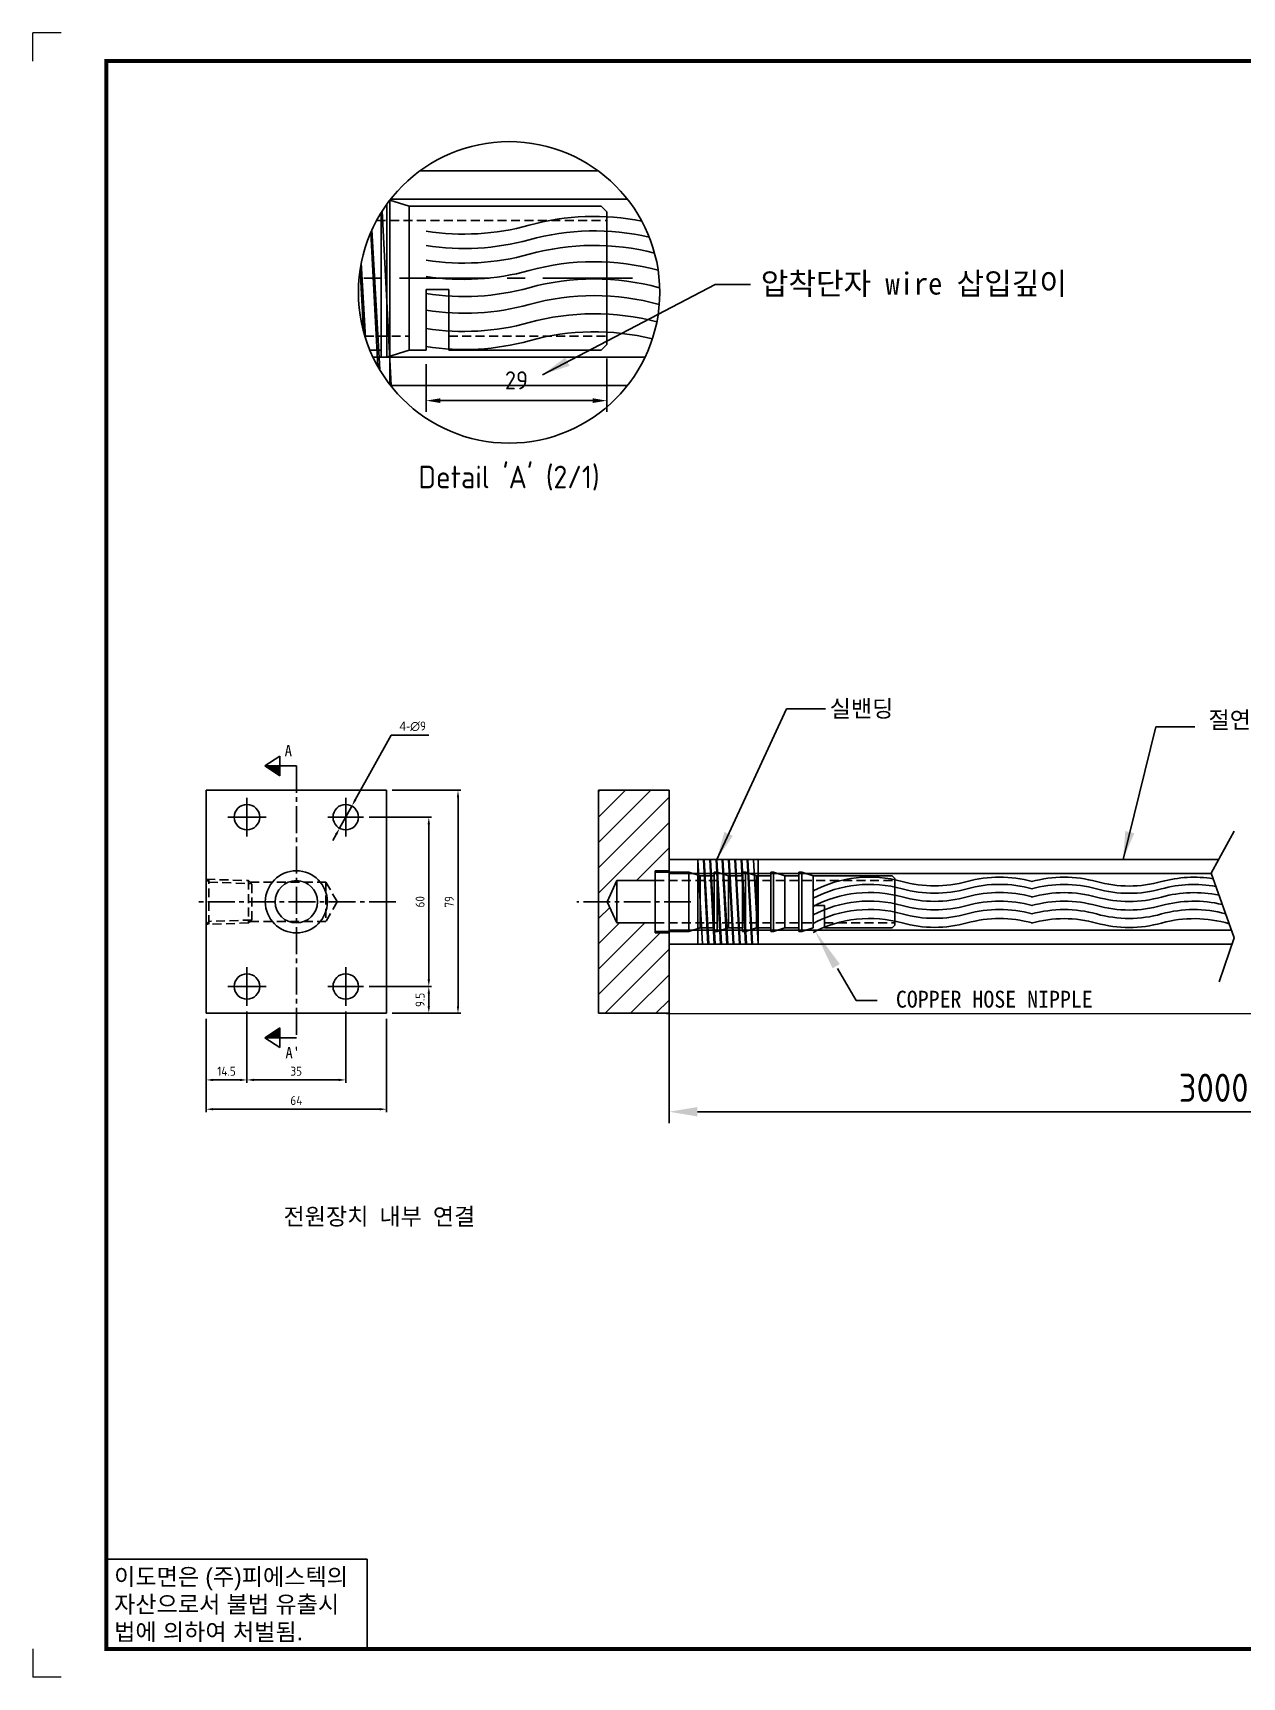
# Model space of a CAD drawing. Header units: millimetres. Extents: x 0 to 1342, y 0 to 952.
# Drawn here: x 0 to 429, y 369 to 952 of the extents above; entities that cross this region are included whole.
import ezdxf
from ezdxf.enums import TextEntityAlignment as Align

# ---------------------------------------------------------------- set-up
doc = ezdxf.new("R2010")
doc.units = ezdxf.units.MM
for name, pattern in [('CENTER', [50.8, 31.75, -6.35, 6.35, -6.35]), ('CENTER2', [28.575, 19.05, -3.175, 3.175, -3.175]), ('HIDDEN2', [4.7625, 3.175, -1.5875])]:
    doc.linetypes.add(name, pattern=pattern)
doc.layers.add('FORMAT-1', color=7, linetype='Continuous')
doc.styles.add('h1', font='')
doc.styles.add('HAN', font='')
doc.styles.get("Standard").update_dxf_attribs({"font": 'ISOCP.SHX', "bigfont": 'WHGTXT.SHX'})
doc.styles.get('h1').set_extended_font_data('New Gulim')
doc.styles.get('HAN').set_extended_font_data('GulimChe')
doc.dimstyles.new('PS-2', dxfattribs={"dimscale": 2, "dimtxt": 3.2, "dimasz": 2.5, "dimexe": 2, "dimexo": 2.5, "dimgap": 2, "dimtad": 1, "dimtoh": 1, "dimrnd": 0.05, "dimzin": 12, "dimdsep": 46, "dimtxsty": 'Standard', "dimcen": 0, "dimclrt": 2, "dimazin": 3, "dimtfac": 1, "dimtofl": 0, "dimtmove": 0, "dimatfit": 3, "dimfxl": 0, "dimtolj": 1, "dimtzin": 0, "dimarcsym": 0})
doc.dimstyles.new('PSTEK-1', dxfattribs={"dimtxt": 3.2, "dimasz": 2.5, "dimexe": 1, "dimexo": 2, "dimgap": 1.5, "dimtad": 1, "dimtoh": 1, "dimrnd": 0.05, "dimzin": 9, "dimdsep": 46, "dimtxsty": 'Standard', "dimcen": 0, "dimclrt": 3, "dimadec": 1, "dimazin": 2, "dimtfac": 1, "dimtmove": 0, "dimatfit": 3, "dimfxl": 0, "dimtolj": 1, "dimtzin": 0, "dimarcsym": 0})
doc.dimstyles.new('PSTEK-3', dxfattribs={"dimtxt": 10, "dimasz": 10, "dimexe": 4, "dimexo": 4, "dimgap": 3.5, "dimtad": 1, "dimtoh": 1, "dimrnd": 0.05, "dimdsep": 46, "dimtxsty": 'Standard', "dimcen": 0, "dimclrt": 2, "dimadec": 1, "dimazin": 2, "dimtfac": 1, "dimtmove": 0, "dimatfit": 3, "dimfxl": 0, "dimtolj": 1, "dimtzin": 0, "dimarcsym": 0})

# ---------------------------------------------------------------- blocks, each defined once
blk = doc.blocks.new('t3')
for p, q in [((0, 15.88), (46.25, 15.88)), ((0, 15.88), (0, 0)), ((46.25, 15.88), (46.25, 0)), ((0, 0), (46.25, 0))]:
    blk.add_line(p, q)
at = {"color": 1, "style": 'h1'}
for s, p in [('이도면은 (주)피에스텍의', (1.4, 11.29)), ('자산으로서 불법 유출시', (1.4, 6.41)), ('법에 의하여 처벌됨.', (1.4, 1.52))]:
    blk.add_text(s, height=3, dxfattribs=at).set_placement(p)
blk = doc.blocks.new('format-3')
at = {"color": 3, "lineweight": 9}
for p, q in [((0, 286.3), (0, 291.3)), ((5, 291.3), (0, 291.3)), ((0, 5), (0, 0)), ((5, 0), (0, 0))]:
    blk.add_line(p, q, dxfattribs=at)
at = {"layer": 'FORMAT-1', "const_width": 0.7}
blk.add_lwpolyline([(13, 5), (13, 286.3), (414.5, 286.3), (414.5, 5)], close=True, dxfattribs=at)
blk.add_blockref('t3', (13, 5))
at = {"style": 'HAN'}
for tag, height, p in [('MODEL-NAME', 3, (386.1, 31.53)), ('SCALE', 2.7, (320.81, 26.29)), ('PART-NAME', 3, (386.1, 26.29)), ('DRA-BY', 3, (260.72, 19.44)), ('CH-BY', 3, (277.21, 19.44)), ('APP-BY', 3, (293.7, 19.44)), ('PART-NO', 3, (386.1, 21.01)), ('CH-DATE', 2.5, (277.21, 7.47)), ('관련업체', 3, (333.52, 9.26)), ('DRA-DATE', 2.5, (260.72, 7.47)), ('APP-DATE', 2.5, (293.7, 7.47))]:
    blk.add_attdef(tag, text='', height=height, dxfattribs=at).set_placement(p, align=Align.MIDDLE_CENTER)
blk = doc.blocks.new('*D96')
at = {"color": 0, "lineweight": -2}
for p, q in [((225.54, 624.83), (225.54, 565.44)), ((629.04, 624.81), (629.04, 565.44)), ((235.54, 569.44), (619.04, 569.44))]:
    blk.add_line(p, q, dxfattribs=at)
at = {"color": 0}
for points in [[(235.54, 571.11), (235.54, 567.78), (225.54, 569.44)], [(619.04, 571.11), (619.04, 567.78), (629.04, 569.44)]]:
    blk.add_solid(points, dxfattribs=at)
at = {"layer": 'DEFPOINTS', "color": 0}
for p in [(225.54, 628.83), (629.04, 628.81), (629.04, 569.44)]:
    blk.add_point(p, dxfattribs=at)
at = {"color": 2, "insert": (427.29, 577.94), "char_height": 10, "attachment_point": 5}
blk.add_mtext('\\A1;3000MM', dxfattribs=at)
blk = doc.blocks.new('ASDFAEF32')
at = {"color": 6}
for p, q in [((34703.88, -28256.34, 1472.57), (34707.88, -28255.09, -368.76)), ((34707.88, -28255.09, -368.76), (34707.88, -28276.09, -368.76)), ((34708.88, -28255.09, -368.76), (34707.88, -28255.09, -368.76)), ((34708.88, -28255.09, -368.76), (34708.88, -28276.09, -368.76)), ((34713.88, -28256.34, 1472.57), (34717.88, -28255.09, -368.76)), ((34717.88, -28255.09, -368.76), (34717.88, -28276.09, -368.76)), ((34718.88, -28255.09, -368.76), (34717.88, -28255.09, -368.76)), ((34718.88, -28255.09, -368.76), (34718.88, -28276.09, -368.76)), ((34723.88, -28256.34, 1472.57), (34727.88, -28255.09, -368.76)), ((34727.88, -28255.09, -368.76), (34727.88, -28276.09, -368.76)), ((34728.88, -28255.09, -368.76), (34727.88, -28255.09, -368.76)), ((34728.88, -28255.09, -368.76), (34728.88, -28276.09, -368.76)), ((34733.88, -28256.34, 1472.57), (34737.88, -28255.09, -368.76)), ((34737.88, -28255.09, -368.76), (34737.88, -28276.09, -368.76)), ((34738.88, -28255.09, -368.76), (34737.88, -28255.09, -368.76)), ((34738.88, -28255.09, -368.76), (34738.88, -28276.09, -368.76)), ((34743.88, -28256.34, 1472.57), (34747.88, -28255.09, -368.76)), ((34747.88, -28255.09, -368.76), (34747.88, -28276.09, -368.76)), ((34759.88, -28255.09, -368.76), (34747.88, -28255.09, -368.76)), ((34759.88, -28255.09, -368.76), (34759.88, -28276.09, -368.76)), ((34674.88, -28257.34, 1472.57), (34675.88, -28256.34, 1472.57)), ((34674.88, -28273.84, -368.76), (34674.88, -28257.34, 1472.57)), ((34703.88, -28256.34, 1472.57), (34675.88, -28256.34, 1472.57)), ((34703.88, -28256.34, 1472.57), (34703.88, -28274.84, 1472.57)), ((34713.88, -28256.34, 1472.57), (34708.88, -28256.34, 1472.57)), ((34713.88, -28256.34, 1472.57), (34713.88, -28274.84, -153.85)), ((34723.88, -28256.34, 1472.57), (34718.88, -28256.34, 1472.57)), ((34723.88, -28256.34, 1472.57), (34723.88, -28274.84, -153.85)), ((34733.88, -28256.34, 1472.57), (34728.88, -28256.34, 1472.57)), ((34733.88, -28256.34, 1472.57), (34733.88, -28274.84, -153.85)), ((34743.88, -28256.34, 1472.57), (34738.88, -28256.34, 1472.57)), ((34743.88, -28256.34, 1472.57), (34743.88, -28274.84, -153.85)), ((34699.88, -28266.84, -368.76), (34703.88, -28266.84, -368.76)), ((34699.88, -28274.84, -368.76), (34699.88, -28266.84, -368.76)), ((34703.88, -28266.84, -368.76), (34703.88, -28274.84, 1472.57)), ((34674.88, -28273.84, -368.76), (34675.88, -28274.84, -368.76)), ((34699.88, -28274.84, -368.76), (34675.88, -28274.84, -368.76)), ((34703.88, -28274.84, 1472.57), (34707.88, -28276.09, -368.76)), ((34708.88, -28276.09, -368.76), (34707.88, -28276.09, -368.76)), ((34713.88, -28274.84, -153.85), (34708.88, -28274.84, -153.85)), ((34713.88, -28274.84, -153.85), (34717.88, -28276.09, -368.76)), ((34718.88, -28276.09, -368.76), (34717.88, -28276.09, -368.76)), ((34723.88, -28274.84, -153.85), (34718.88, -28274.84, -153.85)), ((34723.88, -28274.84, -153.85), (34727.88, -28276.09, -368.76)), ((34728.88, -28276.09, -368.76), (34727.88, -28276.09, -368.76)), ((34733.88, -28274.84, -153.85), (34728.88, -28274.84, -153.85)), ((34733.88, -28274.84, -153.85), (34737.88, -28276.09, -368.76)), ((34738.88, -28276.09, -368.76), (34737.88, -28276.09, -368.76)), ((34743.88, -28274.84, -153.85), (34738.88, -28274.84, -153.85)), ((34738.88, -28276.09, -368.76), (34738.88, -28276.09, -368.76)), ((34743.88, -28274.84, -153.85), (34747.88, -28276.09, -368.76)), ((34759.88, -28276.09, -368.76), (34747.88, -28276.09, -368.76))]:
    blk.add_line(p, q, dxfattribs=at)
at = {"color": 2, "linetype": 'HIDDEN2'}
for p, q in [((34759.88, -28258.09, 49.55), (34674.88, -28258.09, 49.55)), ((34699.88, -28273.09, -368.76), (34674.88, -28273.09, -368.76)), ((34759.88, -28273.09, -368.76), (34703.88, -28273.09, -368.76))]:
    blk.add_line(p, q, dxfattribs=at)
blk = doc.blocks.new('AWERFC3')
at = {"lineweight": 0}
h = blk.add_hatch(dxfattribs=at)
h.set_pattern_fill('ANSI31', color=256, scale=2, angle=180, style=0)
h.set_pattern_definition([(225, (41602.8736, -29954.462), (4.490128, -4.490128), [])])
h.paths.add_polyline_path([(34046.29, -28283.69), (34071.29, -28283.69), (34071.29, -28255.19), (34066.29, -28255.19), (34066.29, -28251.69), (34052.78, -28251.69), (34049.29, -28244.19), (34046.29, -28244.19)])
h.paths.add_polyline_path([(34046.29, -28244.19), (34049.29, -28244.19), (34052.78, -28236.69), (34066.29, -28236.69), (34066.29, -28233.19), (34071.29, -28233.19), (34071.29, -28204.69), (34046.29, -28204.69)])
at = {"color": 1}
for p, q in [((34046.29, -28283.69), (34046.29, -28204.69)), ((34071.29, -28204.69), (34046.29, -28204.69)), ((34071.29, -28283.69), (34071.29, -28204.69)), ((34052.78, -28236.69), (34049.29, -28244.19)), ((34052.78, -28251.69), (34052.78, -28236.69)), ((34066.29, -28236.69), (34052.78, -28236.69)), ((34066.29, -28255.19), (34066.29, -28233.19)), ((34071.29, -28233.19), (34066.29, -28233.19)), ((34052.78, -28251.69), (34049.29, -28244.19)), ((34066.29, -28251.69), (34052.78, -28251.69)), ((34071.29, -28255.19), (34066.29, -28255.19)), ((34071.29, -28283.69), (34046.29, -28283.69))]:
    blk.add_line(p, q, dxfattribs=at)
at = {"color": 6, "linetype": 'CENTER2', "ltscale": 0.5}
blk.add_line((34079.01, -28244.19, 849.32), (34038.57, -28244.19, 849.32), dxfattribs=at)
blk = doc.blocks.new('*D146')
at = {"color": 0, "lineweight": -2}
for p, q in [((126.97, 702.91), (114.28, 679.96)), ((140.34, 702.91), (126.97, 702.91)), ((108.71, 669.89), (113.07, 677.77)), ((107.5, 667.7), (106.29, 665.52))]:
    blk.add_line(p, q, dxfattribs=at)
at = {"color": 0}
for points in [[(113.91, 680.16), (114.64, 679.75), (113.07, 677.77)], [(107.14, 667.91), (107.87, 667.5), (108.71, 669.89)]]:
    blk.add_solid(points, dxfattribs=at)
at = {"layer": 'DEFPOINTS', "color": 0}
for p in [(113.07, 677.77, -1841.33), (108.71, 669.89, -1841.33)]:
    blk.add_point(p, dxfattribs=at)
at = {"color": 3, "insert": (134.64, 706.01), "char_height": 3.2, "attachment_point": 5}
blk.add_mtext('\\A1;{\\f??|b0|i0|c0|p49;4-}∅9', dxfattribs=at)
blk = doc.blocks.new('*D101')
at = {"color": 0, "lineweight": -2}
for p, q in [((61.39, 602.33), (61.39, 569.34)), ((125.39, 602.33), (125.39, 569.34)), ((122.89, 570.34), (63.89, 570.34))]:
    blk.add_line(p, q, dxfattribs=at)
at = {"color": 0}
for points in [[(63.89, 570.75), (63.89, 569.92), (61.39, 570.34)], [(122.89, 570.75), (122.89, 569.92), (125.39, 570.34)]]:
    blk.add_solid(points, dxfattribs=at)
at = {"layer": 'DEFPOINTS', "color": 0}
for p in [(61.39, 604.33, 1841.33), (125.39, 604.33, 1841.33), (61.39, 570.34)]:
    blk.add_point(p, dxfattribs=at)
at = {"color": 3, "insert": (93.39, 573.44), "char_height": 3.2, "attachment_point": 5}
blk.add_mtext('\\A1;64', dxfattribs=at)
blk = doc.blocks.new('*D102')
at = {"color": 0, "lineweight": -2}
for p, q in [((75.89, 605), (75.89, 579.72)), ((110.89, 605), (110.89, 579.72)), ((108.39, 580.72), (78.39, 580.72))]:
    blk.add_line(p, q, dxfattribs=at)
at = {"color": 0}
for points in [[(78.39, 581.14), (78.39, 580.3), (75.89, 580.72)], [(108.39, 581.14), (108.39, 580.3), (110.89, 580.72)]]:
    blk.add_solid(points, dxfattribs=at)
at = {"layer": 'DEFPOINTS', "color": 0}
for p in [(75.89, 607, 1841.33), (110.89, 607, 1841.33), (75.89, 580.72)]:
    blk.add_point(p, dxfattribs=at)
at = {"color": 3, "insert": (93.34, 583.82), "char_height": 3.2, "attachment_point": 5}
blk.add_mtext('\\A1;35', dxfattribs=at)
blk = doc.blocks.new('*D103')
at = {"color": 0, "lineweight": -2}
for p, q in [((119.22, 673.83), (141.34, 673.83)), ((140.34, 671.33), (140.34, 616.33)), ((119.22, 613.83), (141.34, 613.83))]:
    blk.add_line(p, q, dxfattribs=at)
at = {"color": 0}
for points in [[(139.92, 671.33), (140.76, 671.33), (140.34, 673.83)], [(139.92, 616.33), (140.76, 616.33), (140.34, 613.83)]]:
    blk.add_solid(points, dxfattribs=at)
at = {"layer": 'DEFPOINTS', "color": 0}
for p in [(117.22, 673.83, 1841.33), (117.22, 613.83, 1841.33), (140.34, 613.83)]:
    blk.add_point(p, dxfattribs=at)
at = {"color": 3, "insert": (137.24, 643.83), "char_height": 3.2, "attachment_point": 5, "rotation": 90}
blk.add_mtext('\\A1;60', dxfattribs=at)
blk = doc.blocks.new('*D104')
at = {"color": 0, "lineweight": -2}
for p, q in [((127.39, 683.33), (151.69, 683.33)), ((150.69, 680.83), (150.69, 606.83)), ((127.39, 604.33), (151.69, 604.33))]:
    blk.add_line(p, q, dxfattribs=at)
at = {"color": 0}
for points in [[(150.27, 680.83), (151.11, 680.83), (150.69, 683.33)], [(150.27, 606.83), (151.11, 606.83), (150.69, 604.33)]]:
    blk.add_solid(points, dxfattribs=at)
at = {"layer": 'DEFPOINTS', "color": 0}
for p in [(125.39, 683.33, 1841.33), (125.39, 604.33, 1841.33), (150.69, 604.33)]:
    blk.add_point(p, dxfattribs=at)
at = {"color": 3, "insert": (147.59, 643.83), "char_height": 3.2, "attachment_point": 5, "rotation": 90}
blk.add_mtext('\\A1;79', dxfattribs=at)
blk = doc.blocks.new('*D147')
at = {"color": 0, "lineweight": -2}
for p, q in [((61.39, 602.33), (61.39, 579.72)), ((75.89, 605), (75.89, 579.72)), ((73.39, 580.72), (63.89, 580.72))]:
    blk.add_line(p, q, dxfattribs=at)
at = {"color": 0}
for points in [[(63.89, 581.14), (63.89, 580.3), (61.39, 580.72)], [(73.39, 581.14), (73.39, 580.3), (75.89, 580.72)]]:
    blk.add_solid(points, dxfattribs=at)
at = {"layer": 'DEFPOINTS', "color": 0}
for p in [(75.89, 607, -1841.33), (61.39, 604.33, -1841.33), (61.39, 580.72)]:
    blk.add_point(p, dxfattribs=at)
at = {"color": 3, "insert": (68.64, 583.82), "char_height": 3.2, "attachment_point": 5}
blk.add_mtext('\\A1;14.5', dxfattribs=at)
blk = doc.blocks.new('*D148')
at = {"color": 0, "lineweight": -2}
for p, q in [((119.22, 613.83), (141.34, 613.83)), ((140.34, 611.33), (140.34, 606.83)), ((127.39, 604.33), (141.34, 604.33))]:
    blk.add_line(p, q, dxfattribs=at)
at = {"color": 0}
for points in [[(139.92, 611.33), (140.76, 611.33), (140.34, 613.83)], [(139.92, 606.83), (140.76, 606.83), (140.34, 604.33)]]:
    blk.add_solid(points, dxfattribs=at)
at = {"layer": 'DEFPOINTS', "color": 0}
for p in [(117.22, 613.83, -1841.33), (125.39, 604.33, -1841.33), (140.34, 604.33)]:
    blk.add_point(p, dxfattribs=at)
at = {"color": 3, "insert": (137.24, 609.08), "char_height": 3.2, "attachment_point": 5, "rotation": 90}
blk.add_mtext('\\A1;9.5', dxfattribs=at)
blk = doc.blocks.new('*D105')
at = {"color": 0, "lineweight": -2}
for p, q in [((139.41, 834.29), (139.41, 817.41)), ((203.41, 836.29), (203.41, 817.41)), ((144.41, 821.41), (198.41, 821.41))]:
    blk.add_line(p, q, dxfattribs=at)
at = {"color": 0}
for points in [[(144.41, 822.24), (144.41, 820.58), (139.41, 821.41)], [(198.41, 822.24), (198.41, 820.58), (203.41, 821.41)]]:
    blk.add_solid(points, dxfattribs=at)
at = {"layer": 'DEFPOINTS', "color": 0}
for p in [(139.41, 839.29), (203.41, 841.29), (203.41, 821.41)]:
    blk.add_point(p, dxfattribs=at)
at = {"color": 2, "insert": (171.41, 828.61), "char_height": 6.4, "attachment_point": 5}
blk.add_mtext('\\A1;29', dxfattribs=at)

msp = doc.modelspace()

# ---------------------------------------------------------------- hatches: boundary and pattern name
for points in [[(87.591, 691.987), (82.189, 691.987), (87.591, 688.5)], [(87.591, 599.16), (82.189, 595.673), (87.591, 595.673)]]:
    msp.add_hatch(color=256).paths.add_polyline_path(points)

# ---------------------------------------------------------------- linework, layer by layer
at = {"color": 4, "linetype": 'Continuous'}
for p, q in [((137.12, 902.79), (200.449, 902.79)), ((126.796, 892.79), (210.772, 892.79)), ((120.568, 836.79), (217.001, 836.79)), ((126.771, 826.79), (210.798, 826.79))]:
    msp.add_line(p, q, dxfattribs=at)
at = {"color": 7, "linetype": 'Continuous'}
for p, q in [((126.52, 827.112), (126.529, 892.447)), ((123.768, 888.525), (127.053, 826.79)), ((119.743, 880.939), (122.265, 833.524)), ((120.179, 881.923), (122.924, 832.389)), ((116.399, 870.206), (117.873, 843.616)), ((116.003, 867.973), (117.171, 846.02))]:
    msp.add_line(p, q, dxfattribs=at)
at = {"color": 6, "linetype": 'Continuous'}
for p, q in [((133.407, 890.29), (126.524, 892.441)), ((123.407, 887.951), (123.407, 836.79)), ((125.407, 890.942), (125.407, 836.79)), ((133.407, 890.29), (133.407, 839.29)), ((133.407, 890.29), (201.407, 890.29)), ((203.407, 888.29), (201.407, 890.29)), ((203.407, 841.29), (203.407, 888.29)), ((133.407, 860.79), (133.407, 839.29)), ((147.407, 860.79), (139.407, 860.79)), ((139.407, 839.29), (139.407, 860.79)), ((147.407, 839.29), (147.407, 860.79)), ((119.454, 839.29), (123.407, 839.29)), ((133.407, 839.29), (125.407, 836.79)), ((139.407, 839.29), (133.407, 839.29)), ((147.407, 839.29), (201.407, 839.29)), ((201.407, 839.29), (203.407, 841.29)), ((123.407, 836.79), (125.407, 836.79))]:
    msp.add_line(p, q, dxfattribs=at)
at = {"color": 7, "linetype": 'HIDDEN2'}
for p, q in [((121.859, 885.29), (203.407, 885.29)), ((117.664, 844.29), (133.407, 844.29)), ((147.407, 844.29), (203.407, 844.29))]:
    msp.add_line(p, q, dxfattribs=at)
at = {"color": 2, "linetype": 'CENTER'}
msp.add_line((212.55, 864.79), (115.606, 864.79), dxfattribs=at)
for p, q in [((82.189, 691.987, 849.321), (87.591, 695.474, 849.321)), ((87.591, 688.5, 849.321), (87.591, 695.474, 849.321)), ((82.189, 691.987, 849.321), (87.591, 688.5, 849.321)), ((93.39, 691.987, 849.321), (82.189, 691.987, 849.321)), ((235.718, 658.801), (235.714, 628.829)), ((235.718, 658.801), (237.381, 628.8)), ((237.693, 658.8), (239.301, 628.8)), ((237.944, 658.814), (239.607, 628.814)), ((239.919, 658.814), (241.527, 628.814)), ((240.17, 658.828), (241.833, 628.828)), ((242.145, 658.828), (243.753, 628.827)), ((242.397, 658.828), (244.06, 628.827)), ((244.372, 658.827), (245.98, 628.827)), ((244.612, 658.827), (246.275, 628.827)), ((246.599, 658.827), (248.195, 628.827)), ((246.827, 658.827), (248.489, 628.827)), ((248.814, 658.827), (250.41, 628.827)), ((249.041, 658.827), (250.704, 628.826)), ((251.028, 658.826), (252.624, 628.826)), ((251.256, 658.826), (252.919, 628.826)), ((253.243, 658.826), (254.839, 628.826)), ((253.471, 658.826), (255.133, 628.826)), ((255.457, 658.826), (257.054, 628.826)), ((257.054, 628.826), (257.058, 658.825)), ((285.236, 620.172), (291.8, 608.845)), ((291.8, 608.845), (299.24, 608.845)), ((82.189, 595.673, 849.321), (87.591, 599.16, 849.321)), ((93.39, 595.673, 849.321), (82.189, 595.673, 849.321)), ((82.189, 595.673, 849.321), (87.591, 592.187, 849.321)), ((87.591, 599.16, 849.321), (87.591, 592.187, 849.321))]:
    msp.add_line(p, q)
at = {"color": 6, "linetype": 'CENTER2', "ltscale": 0.5}
for p, q in [((93.39, 691.987, 849.321), (93.39, 595.673, 849.321)), ((128.702, 643.83, 849.321), (58.078, 643.83, 849.321))]:
    msp.add_line(p, q, dxfattribs=at)
at = {"color": 1}
for p, q in [((61.39, 604.33, 849.321), (61.39, 683.33, 849.321)), ((61.39, 683.33, 849.321), (125.39, 683.33, 849.321)), ((125.39, 683.33, 849.321), (125.39, 604.33, 849.321)), ((125.39, 604.33, 849.321), (61.39, 604.33, 849.321))]:
    msp.add_line(p, q, dxfattribs=at)
at = {"color": 6, "linetype": 'CENTER', "ltscale": 3}
for p, q in [((75.89, 680.663, 849.321), (75.89, 666.997, 849.321)), ((110.89, 680.663, 849.321), (110.89, 666.997, 849.321)), ((82.723, 673.83, 849.321), (69.057, 673.83, 849.321)), ((117.223, 673.83, 849.321), (104.557, 673.83, 849.321)), ((75.89, 620.663, 849.321), (75.89, 606.997, 849.321)), ((110.89, 620.663, 849.321), (110.89, 606.997, 849.321)), ((82.723, 613.83, 849.321), (69.057, 613.83, 849.321)), ((117.223, 613.83, 849.321), (104.557, 613.83, 849.321))]:
    msp.add_line(p, q, dxfattribs=at)
at = {"color": 4}
for p, q in [((225.539, 658.83), (420.353, 658.809)), ((225.539, 658.83), (225.539, 653.83)), ((225.539, 653.83), (417.744, 653.809)), ((225.539, 633.83), (424.82, 633.809)), ((225.539, 628.83), (225.539, 633.83)), ((225.539, 628.83), (425.01, 628.809))]:
    msp.add_line(p, q, dxfattribs=at)
at = {"color": 2, "linetype": 'HIDDEN2'}
for p, q in [((61.39, 651.83, 849.321), (76.39, 651.33, 849.321)), ((62.39, 650.763, 849.321), (61.39, 651.83, 849.321)), ((61.39, 635.83, 849.321), (61.39, 651.83, 849.321)), ((62.39, 635.897, 849.321), (62.39, 651.763, 849.321)), ((62.39, 650.763, 849.321), (77.607, 650.292, 849.321)), ((76.39, 651.33, 849.321), (76.39, 636.33, 849.321)), ((77.607, 650.33, 849.321), (76.39, 651.33, 849.321)), ((76.999, 650.83, 849.321), (103.89, 650.83, 849.321)), ((77.607, 637.368, 849.321), (77.607, 650.33, 849.321)), ((103.89, 650.83, 849.321), (103.89, 636.83, 849.321)), ((61.39, 635.83, 849.321), (62.39, 636.897, 849.321)), ((76.39, 636.33, 849.321), (61.39, 635.83, 849.321)), ((77.607, 637.368, 849.321), (62.39, 636.897, 849.321)), ((76.39, 636.33, 849.321), (77.607, 637.368, 849.321)), ((76.977, 636.83, 849.321), (103.89, 636.83, 849.321))]:
    msp.add_line(p, q, dxfattribs=at)
at = {"lineweight": 0}
msp.add_line((224.541, 604.309), (630.037, 604.309), dxfattribs=at)
msp.add_lwpolyline([(425.792, 668.833), (417.703, 653.924), (425.783, 631.086), (420.489, 615.489)])
at = {"color": 2, "linetype": 'HIDDEN2', "elevation": 849.321}
msp.add_lwpolyline([(103.89, 650.83), (107.89, 643.83), (103.89, 636.83)], dxfattribs=at)
msp.add_circle((168.784, 859.774), 53.414)
at = {"color": 1}
for centre, radius in [((75.89, 673.83, 849.321), 4.5), ((110.89, 673.83, 849.321), 4.5), ((93.39, 643.83, 849.321), 11), ((93.39, 643.83, 849.321), 7.5), ((75.89, 613.83, 849.321), 4.5), ((110.89, 613.83, 849.321), 4.5)]:
    msp.add_circle(centre, radius, dxfattribs=at)
at = {"color": 7, "linetype": 'Continuous'}
for centre, start, end in [((198.935, 800.347), 78.696875, 105.47585), ((152.856, 966.772), 261.03875, 285.47585), ((198.93, 795.213), 76.901321, 105.47585), ((152.852, 961.637), 261.041755, 285.47585), ((198.93, 790.065), 75.637074, 105.47585), ((152.852, 956.489), 261.041755, 285.47585), ((198.93, 784.293), 74.763172, 105.47585), ((152.852, 950.718), 261.041755, 285.47585), ((198.93, 778.209), 74.52415, 105.47585), ((152.852, 944.634), 261.041755, 285.47585), ((198.93, 772.281), 74.52415, 105.47585), ((245.008, 944.634), 254.52415, 254.665628), ((152.852, 938.706), 261.041755, 285.47585), ((198.93, 765.862), 75.080395, 105.47585), ((245.008, 938.706), 254.52415, 254.56288), ((152.852, 932.286), 261.041755, 285.47585), ((199.01, 759.443), 76.2083, 105.47585), ((152.932, 925.867), 260.98814, 285.47585)]:
    msp.add_arc(centre, 86.343, start, end, dxfattribs=at)
for centre, start, end in [((296.561, 609.414, 1841.332), 74.52415, 117.631326), ((342.639, 609.414, 1841.332), 74.52415, 105.47585), ((365.536, 609.374, 1841.332), 74.52415, 105.47585), ((411.614, 609.374, 1841.332), 80.983701, 105.47585), ((296.561, 606.84, 1841.332), 74.52415, 117.631326), ((296.561, 603.954, 1841.332), 74.52415, 117.631326), ((319.6, 692.626, 1841.332), 254.52415, 285.47585), ((319.6, 690.052, 1841.332), 254.52415, 285.47585), ((342.639, 606.84, 1841.332), 74.52415, 105.47585), ((342.639, 603.954, 1841.332), 74.52415, 105.47585), ((365.536, 606.801, 1841.332), 74.52415, 105.47585), ((365.536, 603.915, 1841.332), 74.52415, 105.47585), ((388.575, 692.587, 1841.332), 254.52415, 285.47585), ((388.575, 690.013, 1841.332), 254.52415, 285.47585), ((411.614, 606.801, 1841.332), 79.679001, 105.47585), ((411.614, 603.915, 1841.332), 78.195571, 105.47585), ((296.561, 600.912, 1841.332), 74.52415, 117.631326), ((296.561, 597.948, 1841.332), 74.52415, 117.631326), ((319.6, 687.166, 1841.332), 254.52415, 285.47585), ((319.6, 684.124, 1841.332), 254.52415, 285.47585), ((342.639, 600.912, 1841.332), 74.52415, 105.47585), ((342.639, 597.948, 1841.332), 74.52415, 105.47585), ((365.536, 600.873, 1841.332), 74.52415, 105.47585), ((365.536, 597.909, 1841.332), 74.52415, 105.47585), ((388.575, 687.127, 1841.332), 254.52415, 285.47585), ((388.575, 684.085, 1841.332), 254.52415, 285.47585), ((411.614, 600.873, 1841.332), 76.60621, 105.47585), ((411.614, 597.909, 1841.332), 75.029727, 105.47585), ((296.561, 594.738, 1100.899), 74.52415, 117.631326), ((319.6, 681.16, 1841.332), 254.52415, 285.47585), ((319.6, 677.95, 1100.899), 254.52415, 285.47585), ((342.639, 594.738, 1100.899), 74.52415, 105.47585), ((365.536, 594.699, 1100.899), 74.52415, 105.47585), ((388.575, 681.121, 1841.332), 254.52415, 285.47585), ((388.575, 677.911, 1100.899), 254.52415, 285.47585), ((411.614, 594.699, 1100.899), 73.288059, 105.47585)]:
    msp.add_arc(centre, 43.171, start, end)
msp.add_solid([(283.436, 620.285), (286.032, 621.789), (277.041, 633.809)])

# ---------------------------------------------------------------- block references
at = {"xscale": 2, "yscale": 2, "zscale": 2}
msp.add_blockref('format-3', (0, 369.116), dxfattribs=at)
msp.add_blockref('AWERFC3', (-33845.754, 28888.024))
at = {"xscale": -1}
msp.add_blockref('ASDFAEF32', (34980.418, 28909.417, 368.762), dxfattribs=at)

# ---------------------------------------------------------------- texts
at = {"color": 3, "style": 'HAN'}
for s, height, p in [('압착단자 wire 삽입깊이', 7.8, (257.991, 859)), ('실밴딩', 6, (282.427, 709.313)), ('절연호스 HOSE 3/4*3P', 6, (416.691, 705.283)), ('A', 4, (89.248, 695.431, -3643.53)), ('COPPER HOSE NIPPLE', 6, (305.895, 606.329)), ("A'", 4, (89.526, 588.349, -3643.53)), ('전원장치 내부 연결', 6, (88.835, 529.345))]:
    msp.add_text(s, height=height, dxfattribs=at).set_placement(p)
msp.add_text("Detail 'A' (2/1)", height=8).set_placement((168.784, 794.36), align=Align.MIDDLE_CENTER)

# ---------------------------------------------------------------- dimensions: what is measured, and where the dimension line sits
for base, p1, p2, text, dimstyle, picture, middle in [((203.407, 821.412), (139.407, 839.29), (203.407, 841.29), '29', 'PS-2', '*D105', (171.407, 828.612)), ((629.037, 569.443), (225.539, 628.83), (629.037, 628.809), '3000MM', 'PSTEK-3', '*D96', (427.288, 577.943))]:
    dim = msp.add_linear_dim(base=base, p1=p1, p2=p2, text=text, dimstyle=dimstyle)
    dim.commit()
    dim.dimension.update_dxf_attribs({"geometry": picture, "text_midpoint": middle})
dim = msp.add_diameter_dim_2p(p1=(108.712, 669.892, 849.321), p2=(113.068, 677.768, 849.321), text='{\\f??|b0|i0|c0|p49;4-}<>', dimstyle='PSTEK-1')
dim.commit()
dim.dimension.update_dxf_attribs({"geometry": '*D146', "text_midpoint": (134.644, 702.909, 2690.653), "dimtype": 163})
for base, p1, p2, picture, middle in [((150.689, 604.33, -992.012), (125.39, 683.33, 849.321), (125.39, 604.33, 849.321), '*D104', (147.589, 643.83, -992.012)), ((140.34, 613.83, -992.012), (117.223, 673.83, 849.321), (117.223, 613.83, 849.321), '*D103', (137.24, 643.83, -992.012))]:
    dim = msp.add_linear_dim(base=base, p1=p1, p2=p2, angle=270, dimstyle='PSTEK-1')
    dim.commit()
    dim.dimension.update_dxf_attribs({"geometry": picture, "text_midpoint": middle})
dim = msp.add_linear_dim(base=(140.34, 604.33, 2690.653), p1=(117.223, 613.83, 849.321), p2=(125.39, 604.33, 849.321), angle=90, dimstyle='PSTEK-1')
dim.commit()
dim.dimension.update_dxf_attribs({"geometry": '*D148', "text_midpoint": (140.34, 609.08, 2690.653), "dimtype": 160})
for base, p1, picture, middle in [((61.39, 580.72, 2690.653), (75.89, 606.997, 849.321), '*D147', (68.64, 583.82, 2690.653)), ((61.39, 570.337, -992.012), (125.39, 604.33, 849.321), '*D101', (93.39, 573.437, -992.012))]:
    dim = msp.add_linear_dim(base=base, p1=p1, p2=(61.39, 604.33, 849.321), dimstyle='PSTEK-1')
    dim.commit()
    dim.dimension.update_dxf_attribs({"geometry": picture, "text_midpoint": middle})
dim = msp.add_linear_dim(base=(75.89, 580.72, -992.012), p1=(110.89, 606.997, 849.321), p2=(75.89, 606.997, 849.321), dimstyle='PSTEK-1')
dim.commit()
dim.dimension.update_dxf_attribs({"geometry": '*D102', "text_midpoint": (93.336, 580.72, -992.012), "dimtype": 160})

# ---------------------------------------------------------------- leaders
for points in [[(180.585, 830.599), (241.872, 862.566), (254.37, 862.566)], [(242.397, 658.828), (267.18, 712.246), (280.961, 712.246)], [(386.414, 658.814), (398.071, 705.812), (411.853, 705.812)]]:
    msp.add_leader(points, dimstyle='PSTEK-3', override={"dimgap": 3.5, "dimtad": 0})

doc.saveas('drawing.dxf')
